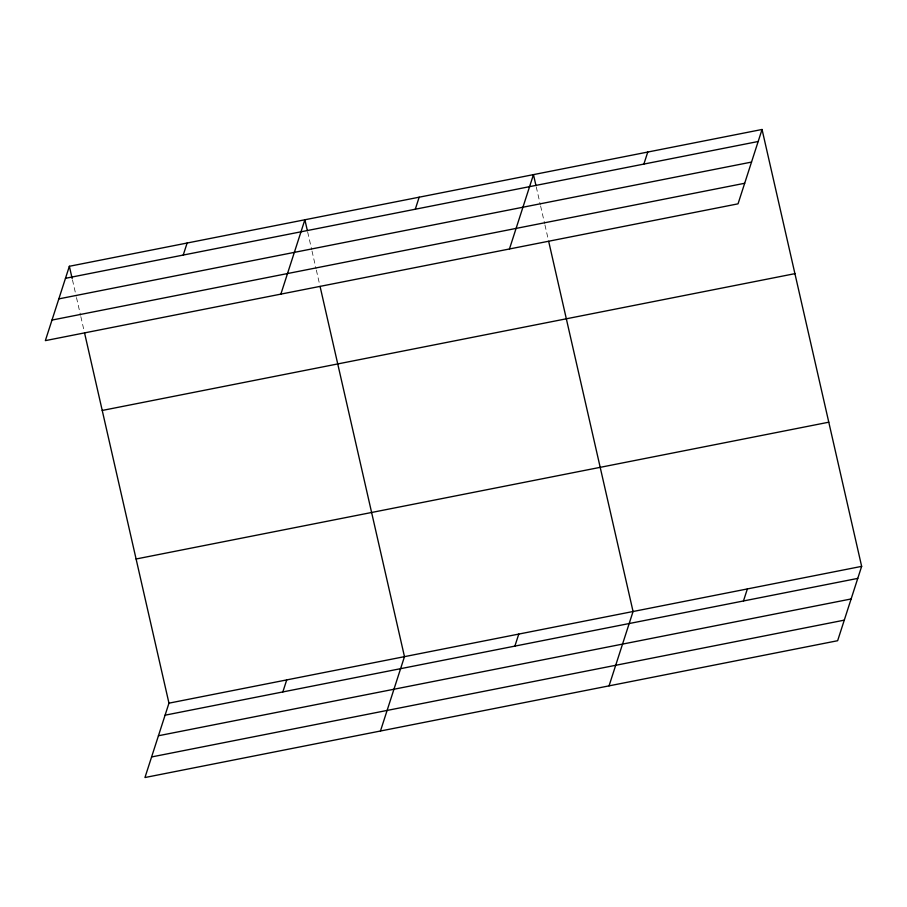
<?xml version="1.0" encoding="UTF-8"?>
<svg xmlns="http://www.w3.org/2000/svg" width="907" height="907" viewBox="0 0 907 907"><rect width="100%" height="100%" fill="white"/><g stroke="black" fill="none" stroke-linecap="round" stroke-linejoin="round"><path stroke-width="0.68" stroke-dasharray="4.54 3.4" d="M536.252 186.865L540.289 204.551M540.595 205.912L544.631 223.587M544.937 224.947L548.043 238.552M307.666 232.011L311.702 249.686M312.008 251.046L316.044 268.733M316.35 270.093L319.763 285.059M72.469 279.878L76.188 296.204M76.494 297.564L80.53 315.251M80.836 316.6L84.249 331.565"/><path stroke-width="1.36" d="M69.363 266.284L45.35 340.635L738.037 203.837L762.05 129.474L69.363 266.284L72.152 278.517M183.237 255.048L187.125 243.019M280.864 294.117L304.877 219.766L307.36 230.65M84.555 332.926L168.963 703.163L144.95 777.526L837.637 640.716L861.65 566.365L762.05 129.474M415.293 209.222L419.17 197.193M282.837 691.939L286.725 679.91M509.451 248.983L533.463 174.62L535.946 185.504M380.464 731.008L404.477 656.657L320.069 286.419M643.879 164.076L647.757 152.047M514.881 646.113L518.77 634.084M609.051 685.862L633.063 611.511L548.656 241.273M743.468 600.967L747.357 588.938M65.485 278.313L758.173 141.503M58.842 298.879L751.529 162.081M51.994 320.069L744.681 183.271M102.23 410.452L794.917 273.653M136.095 558.995L828.783 422.197M168.963 703.163L861.65 566.365M165.074 715.192L857.761 578.394M158.43 735.758L851.117 598.96M151.594 756.948L844.281 620.15"/></g></svg>
